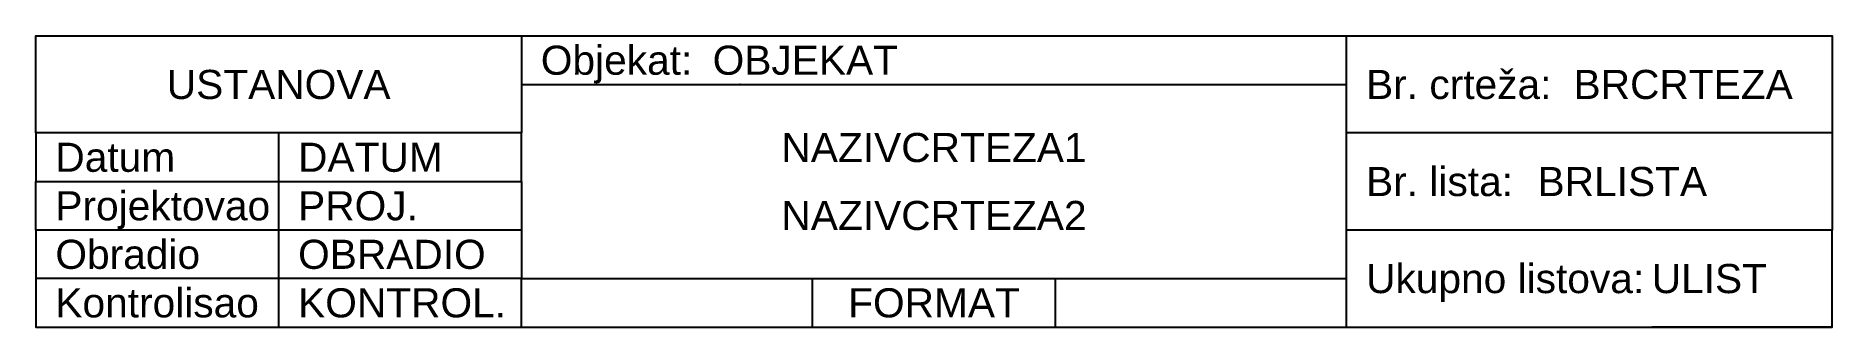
# Model space of a CAD drawing. Extents: x -48 to 137, y -53 to -23.
import ezdxf
from ezdxf.enums import TextEntityAlignment as Align

# ---------------------------------------------------------------- set-up
doc = ezdxf.new("R2010")
doc.units = 0
doc.layers.add('Text Layer', color=250, linetype='Continuous')
doc.styles.get("Standard").update_dxf_attribs({"font": 'arial.ttf'})

msp = doc.modelspace()

# ---------------------------------------------------------------- linework, layer by layer
for p, q in [((112.29, -32.99), (106.95, -32.99)), ((112.29, -32.99), (109.03, -32.99)), ((32.29, -52.99), (32.29, -47.99)), ((57.29, -52.99), (57.29, -47.99)), ((137.29, -52.99), (118.71, -52.99))]:
    msp.add_line(p, q)
for points in [[(2.29, -22.99), (2.29, -32.99), (-47.71, -32.99), (-47.71, -22.99), (87.29, -22.99), (137.29, -22.99), (137.29, -32.99), (87.29, -32.99), (87.29, -27.99)], [(2.29, -27.99), (87.29, -27.99), (87.29, -22.99)], [(-47.71, -32.99), (-47.71, -37.99), (2.29, -37.99), (2.29, -32.99)], [(-22.71, -52.99), (-22.71, -47.99), (-22.71, -42.99), (-22.71, -37.99), (-22.71, -32.99)], [(137.29, -32.99), (137.29, -42.99), (87.29, -42.99), (87.29, -37.99), (87.29, -32.99)], [(2.29, -42.99), (-47.71, -42.99), (-47.71, -37.99)], [(2.29, -37.99), (2.29, -42.99), (2.29, -47.99), (87.29, -47.99)], [(-47.71, -42.99), (-47.71, -47.99), (-47.71, -52.99), (137.29, -52.99), (137.29, -42.99)], [(87.29, -52.99), (87.29, -47.99), (87.29, -42.99)], [(2.29, -52.99), (2.29, -47.99), (-47.71, -47.99)]]:
    msp.add_lwpolyline(points)
msp.add_point((24.79, -27.99))

# ---------------------------------------------------------------- texts
at = {"layer": 'Text Layer'}
for s, p in [('Objekat:', (4.29, -26.99)), ('Br. crteža:', (89.29, -29.49)), ('Datum', (-45.71, -36.99)), ('Br. lista:', (89.29, -39.49)), ('Projektovao', (-45.71, -41.99)), ('Obradio', (-45.71, -46.99)), ('Ukupno listova:', (89.29, -49.49)), ('Kontrolisao', (-45.71, -51.99))]:
    msp.add_text(s, height=3, dxfattribs=at).set_placement(p)
for tag, text, p in [('OBJEKAT', 'Objekat', (21.99, -25.49)), ('BRCRTEZA', '1', (110.66, -27.99)), ('BRLISTA', '1', (106.95, -37.99)), ('ULIST', '1', (118.71, -47.99))]:
    msp.add_attdef(tag, text=text, height=3, dxfattribs=at).set_placement(p, align=Align.MIDDLE_LEFT)
for tag, text, p in [('USTANOVA', 'FTN', (-22.71, -27.99)), ('NAZIVCRTEZA1', 'Naziv1', (44.79, -34.49)), ('NAZIVCRTEZA2', 'Naziv2', (44.79, -41.49)), ('FORMAT', 'A1', (44.79, -50.49))]:
    msp.add_attdef(tag, text=text, height=3, dxfattribs=at).set_placement(p, align=Align.MIDDLE_CENTER)
for tag, p, s in [('DATUM', (-20.71, -36.99), '1.1.2001.'), ('PROJ.', (-20.71, -41.99), 'N. Radovic'), ('OBRADIO', (-20.71, -46.99), 'N. Radovic'), ('KONTROL.', (-20.71, -51.99), 'N. Radovic')]:
    msp.add_attdef(tag, p, s, height=3, dxfattribs=at)

doc.saveas('drawing.dxf')
